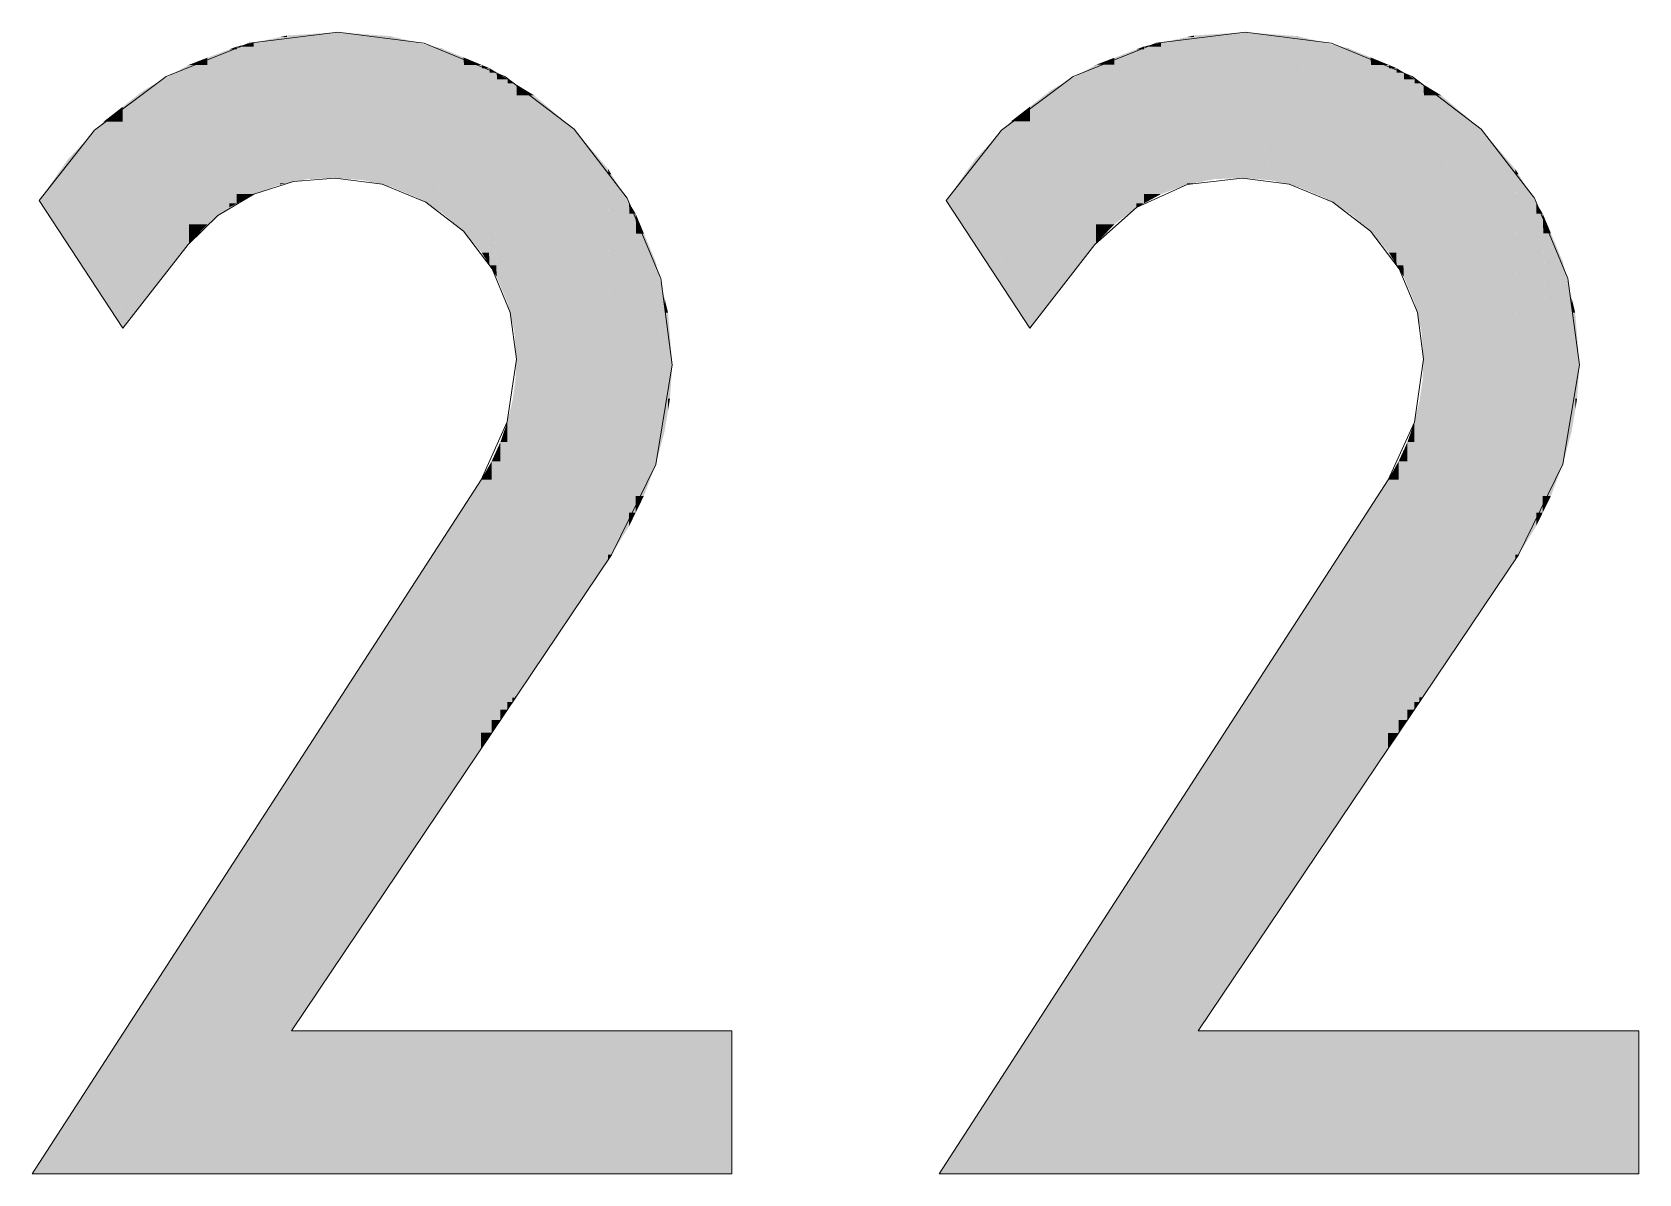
# Model space of a CAD drawing. Extents: x -1 to 1342, y -35 to 723.
# Drawn here: x 1221.247 to 1224.148, y 273.247 to 275.308 of the extents above; entities that cross this region are included whole.
import ezdxf

# ---------------------------------------------------------------- set-up
doc = ezdxf.new("R2010")
doc.units = 0
doc.layers.get('0').update_dxf_attribs({"lineweight": 18})
doc.layers.add('P11_Plankopf_Ausführung_AF_4_800 Plankopf', color=7, linetype='Continuous', lineweight=25)

# ---------------------------------------------------------------- blocks, each defined once
blk = doc.blocks.new('Referenz-A0SKLQSHLL', base_point=(1054.4775, 131.3883))
at = {"layer": 'P11_Plankopf_Ausführung_AF_4_800 Plankopf', "color": 0, "linetype": 'Continuous', "lineweight": 13, "ltscale": 16.9}
for p, q in [((1221.6385, 275.288), (1221.4886, 275.2276)), ((1221.7989, 275.3079), (1221.6385, 275.288)), ((1221.9548, 275.2877), (1221.7989, 275.3079)), ((1222.1002, 275.2278), (1221.9548, 275.2877)), ((1223.2763, 275.2881), (1223.1264, 275.2277)), ((1223.4368, 275.3079), (1223.2763, 275.2881)), ((1223.5927, 275.2877), (1223.4368, 275.3079)), ((1223.7381, 275.2278), (1223.5927, 275.2877)), ((1221.4886, 275.2276), (1221.3593, 275.1306)), ((1222.2252, 275.1324), (1222.1002, 275.2278)), ((1223.1264, 275.2277), (1222.9971, 275.1307)), ((1223.863, 275.1324), (1223.7381, 275.2278)), ((1221.3593, 275.1306), (1221.2593, 275.0036)), ((1222.3212, 275.0079), (1222.2252, 275.1324)), ((1222.9971, 275.1307), (1222.8972, 275.0036)), ((1223.959, 275.0079), (1223.863, 275.1324)), ((1221.7186, 275.0384), (1221.6469, 275.0154)), ((1221.7938, 275.0445), (1221.7186, 275.0384)), ((1221.8785, 275.0334), (1221.7938, 275.0445)), ((1221.9575, 275.0007), (1221.8785, 275.0334)), ((1223.332, 275.0326), (1223.2404, 274.9912)), ((1223.4316, 275.0445), (1223.332, 275.0326)), ((1223.5164, 275.0334), (1223.4316, 275.0445)), ((1223.5953, 275.0007), (1223.5164, 275.0334)), ((1221.2593, 275.0036), (1221.4102, 274.7734)), ((1221.6469, 275.0154), (1221.5822, 274.9767)), ((1222.0253, 274.9486), (1221.9575, 275.0007)), ((1222.3816, 274.8628), (1222.3212, 275.0079)), ((1222.8972, 275.0036), (1223.0481, 274.7734)), ((1223.2404, 274.9912), (1223.1656, 274.9243)), ((1223.6631, 274.9486), (1223.5953, 275.0007)), ((1224.0195, 274.8628), (1223.959, 275.0079)), ((1221.5822, 274.9767), (1221.5281, 274.9243)), ((1222.0773, 274.8808), (1222.0253, 274.9486)), ((1223.7152, 274.8808), (1223.6631, 274.9486)), ((1221.4102, 274.7734), (1221.5281, 274.9243)), ((1223.0481, 274.7734), (1223.1656, 274.9243)), ((1222.11, 274.8019), (1222.0773, 274.8808)), ((1223.7479, 274.8019), (1223.7152, 274.8808)), ((1222.4025, 274.7069), (1222.3816, 274.8628)), ((1224.0404, 274.7069), (1224.0195, 274.8628)), ((1222.1211, 274.7172), (1222.11, 274.8019)), ((1223.759, 274.7172), (1223.7479, 274.8019)), ((1222.1046, 274.604), (1222.1211, 274.7172)), ((1222.3726, 274.5275), (1222.4025, 274.7069)), ((1223.7424, 274.6039), (1223.759, 274.7172)), ((1224.0104, 274.5276), (1224.0404, 274.7069)), ((1222.0574, 274.4998), (1222.1046, 274.604)), ((1223.695, 274.4998), (1223.7424, 274.6039)), ((1222.2925, 274.3642), (1222.3726, 274.5275)), ((1223.9304, 274.3642), (1224.0104, 274.5276)), ((1222.0574, 274.4998), (1221.2467, 273.2465)), ((1223.695, 274.4998), (1222.8842, 273.2465)), ((1221.7147, 273.5048), (1222.2925, 274.3642)), ((1223.3523, 273.5048), (1223.9304, 274.3642)), ((1222.5098, 273.5048), (1221.7147, 273.5048)), ((1222.5098, 273.2465), (1222.5098, 273.5048)), ((1224.1477, 273.5048), (1223.3523, 273.5048)), ((1224.1477, 273.2465), (1224.1477, 273.5048)), ((1221.2467, 273.2465), (1222.5098, 273.2465)), ((1222.8842, 273.2465), (1224.1477, 273.2465))]:
    blk.add_line(p, q, dxfattribs=at)
at = {"layer": 'P11_Plankopf_Ausführung_AF_4_800 Plankopf', "color": 0, "linetype": 'Continuous', "lineweight": 0, "ltscale": 0.0169}
for points in [[(1221.6162, 275.2767), (1221.6027, 275.2767), (1221.6162, 275.2818)], [(1221.6469, 275.2818), (1221.6162, 275.2818), (1221.6469, 275.2886)], [(1221.6469, 275.0154), (1221.6162, 275.0154), (1221.6162, 275.2818)], [(1221.6469, 275.0154), (1221.6469, 275.2818), (1221.6162, 275.2818)], [(1221.6942, 275.2886), (1221.6469, 275.2886), (1221.6942, 275.2989)], [(1221.6942, 275.0326), (1221.6469, 275.0326), (1221.6469, 275.2886)], [(1221.6942, 275.0326), (1221.6942, 275.2886), (1221.6469, 275.2886)], [(1221.7066, 275.2989), (1221.6942, 275.2989), (1221.7066, 275.3017)], [(1221.7066, 275.0351), (1221.6942, 275.0351), (1221.6942, 275.2989)], [(1221.7066, 275.0351), (1221.7066, 275.2989), (1221.6942, 275.2989)], [(1221.7435, 275.3017), (1221.7066, 275.3017), (1221.7435, 275.3041)], [(1221.7435, 275.0424), (1221.7066, 275.0424), (1221.7066, 275.3017)], [(1221.7435, 275.0424), (1221.7435, 275.3017), (1221.7066, 275.3017)], [(1221.7938, 275.3041), (1221.7435, 275.3041), (1221.7938, 275.3075)], [(1221.7938, 275.0445), (1221.7435, 275.0445), (1221.7435, 275.3041)], [(1221.7938, 275.0445), (1221.7938, 275.3041), (1221.7435, 275.3041)], [(1221.7989, 275.3075), (1221.7938, 275.3075), (1221.7989, 275.3079)], [(1221.7989, 275.0445), (1221.7938, 275.0445), (1221.7938, 275.3075)], [(1221.7989, 275.0441), (1221.7989, 275.3075), (1221.7938, 275.3075)], [(1221.8444, 275.0441), (1221.7989, 275.0441), (1221.7989, 275.3079)], [(1221.845, 275.3043), (1221.7995, 275.3043), (1221.7989, 275.3079)], [(1221.845, 275.0405), (1221.845, 275.3043), (1221.7995, 275.3043)], [(1221.8911, 275.0405), (1221.845, 275.0405), (1221.845, 275.3043)], [(1221.8931, 275.3007), (1221.8456, 275.3007), (1221.845, 275.3043)], [(1221.8931, 275.0289), (1221.8931, 275.3007), (1221.8456, 275.3007)], [(1221.8949, 275.0289), (1221.8931, 275.0289), (1221.8931, 275.3007)], [(1221.8949, 275.3002), (1221.8931, 275.3002), (1221.8931, 275.3007)], [(1221.8949, 275.0285), (1221.8949, 275.3002), (1221.8931, 275.3002)], [(1221.9392, 275.0285), (1221.8949, 275.0285), (1221.8949, 275.3002)], [(1221.9424, 275.2889), (1221.8968, 275.2889), (1221.8949, 275.3002)], [(1221.9424, 275.0088), (1221.9424, 275.2889), (1221.8968, 275.2889)], [(1221.9814, 275.0088), (1221.9424, 275.0088), (1221.9424, 275.2889)], [(1221.9851, 275.2788), (1221.9438, 275.2788), (1221.9424, 275.2889)], [(1223.254, 275.2767), (1223.2404, 275.2767), (1223.254, 275.2819)], [(1223.2846, 275.2819), (1223.254, 275.2819), (1223.2846, 275.2886)], [(1223.2846, 275.0154), (1223.254, 275.0154), (1223.254, 275.2819)], [(1223.2846, 275.0154), (1223.2846, 275.2819), (1223.254, 275.2819)], [(1223.332, 275.2886), (1223.2846, 275.2886), (1223.332, 275.299)], [(1223.332, 275.0326), (1223.2846, 275.0326), (1223.2846, 275.2886)], [(1223.332, 275.0326), (1223.332, 275.2886), (1223.2846, 275.2886)], [(1223.3444, 275.299), (1223.332, 275.299), (1223.3444, 275.3017)], [(1223.3444, 275.035), (1223.332, 275.035), (1223.332, 275.299)], [(1223.3444, 275.035), (1223.3444, 275.299), (1223.332, 275.299)], [(1223.3813, 275.3017), (1223.3444, 275.3017), (1223.3813, 275.3042)], [(1223.3813, 275.0424), (1223.3444, 275.0424), (1223.3444, 275.3017)], [(1223.3813, 275.0424), (1223.3813, 275.3017), (1223.3444, 275.3017)], [(1223.4316, 275.3042), (1223.3813, 275.3042), (1223.4316, 275.3075)], [(1223.4316, 275.0445), (1223.3813, 275.0445), (1223.3813, 275.3042)], [(1223.4316, 275.0445), (1223.4316, 275.3042), (1223.3813, 275.3042)], [(1223.4368, 275.3075), (1223.4316, 275.3075), (1223.4368, 275.3079)], [(1223.4368, 275.0445), (1223.4316, 275.0445), (1223.4316, 275.3075)], [(1223.4368, 275.0441), (1223.4368, 275.3075), (1223.4316, 275.3075)], [(1223.4822, 275.0441), (1223.4368, 275.0441), (1223.4368, 275.3079)], [(1223.4829, 275.3043), (1223.4374, 275.3043), (1223.4368, 275.3079)], [(1223.4829, 275.0405), (1223.4829, 275.3043), (1223.4374, 275.3043)], [(1223.529, 275.0405), (1223.4829, 275.0405), (1223.4829, 275.3043)], [(1223.531, 275.3007), (1223.4835, 275.3007), (1223.4829, 275.3043)], [(1223.531, 275.0289), (1223.531, 275.3007), (1223.4835, 275.3007)], [(1223.5328, 275.0289), (1223.531, 275.0289), (1223.531, 275.3007)], [(1223.5328, 275.3002), (1223.531, 275.3002), (1223.531, 275.3007)], [(1223.5328, 275.0285), (1223.5328, 275.3002), (1223.531, 275.3002)], [(1223.5771, 275.0285), (1223.5328, 275.0285), (1223.5328, 275.3002)], [(1223.5803, 275.2889), (1223.5347, 275.2889), (1223.5328, 275.3002)], [(1223.5803, 275.0088), (1223.5803, 275.2889), (1223.5347, 275.2889)], [(1223.6193, 275.0088), (1223.5803, 275.0088), (1223.5803, 275.2889)], [(1223.6229, 275.2788), (1223.5817, 275.2788), (1223.5803, 275.2889)], [(1221.5628, 275.2488), (1221.5297, 275.2488), (1221.5628, 275.2615)], [(1221.6027, 275.2615), (1221.5628, 275.2615), (1221.6027, 275.2767)], [(1221.6027, 274.9913), (1221.5628, 274.9913), (1221.5628, 275.2615)], [(1221.6027, 274.9913), (1221.6027, 275.2615), (1221.5628, 275.2615)], [(1221.6162, 274.9986), (1221.6027, 274.9986), (1221.6027, 275.2767)], [(1221.6162, 274.9986), (1221.6162, 275.2767), (1221.6027, 275.2767)], [(1221.9851, 274.9827), (1221.9851, 275.2788), (1221.9438, 275.2788)], [(1221.9862, 274.9827), (1221.9851, 274.9827), (1221.9851, 275.2788)], [(1221.9862, 275.2783), (1221.9851, 275.2783), (1221.9851, 275.2788)], [(1221.9862, 274.982), (1221.9862, 275.2783), (1221.9851, 275.2783)], [(1222.0213, 274.982), (1221.9862, 274.982), (1221.9862, 275.2783)], [(1222.0253, 275.2623), (1221.9881, 275.2623), (1221.9862, 275.2783)], [(1222.0253, 274.9486), (1222.0253, 275.2623), (1221.9881, 275.2623)], [(1222.0549, 274.9486), (1222.0253, 274.9486), (1222.0253, 275.2623)], [(1222.0586, 275.2485), (1222.0266, 275.2485), (1222.0253, 275.2623)], [(1223.2005, 275.2489), (1223.1675, 275.2489), (1223.2005, 275.2615)], [(1223.2404, 275.2615), (1223.2005, 275.2615), (1223.2404, 275.2767)], [(1223.2404, 274.9912), (1223.2005, 274.9912), (1223.2005, 275.2615)], [(1223.2404, 274.9912), (1223.2404, 275.2615), (1223.2005, 275.2615)], [(1223.254, 274.9986), (1223.2404, 274.9986), (1223.2404, 275.2767)], [(1223.254, 274.9986), (1223.254, 275.2767), (1223.2404, 275.2767)], [(1223.6229, 274.9827), (1223.6229, 275.2788), (1223.5817, 275.2788)], [(1223.6241, 274.9827), (1223.6229, 274.9827), (1223.6229, 275.2788)], [(1223.6241, 275.2783), (1223.6229, 275.2783), (1223.6229, 275.2788)], [(1223.6241, 274.982), (1223.6241, 275.2783), (1223.6229, 275.2783)], [(1223.6592, 274.982), (1223.6241, 274.982), (1223.6241, 275.2783)], [(1223.6631, 275.2623), (1223.626, 275.2623), (1223.6241, 275.2783)], [(1223.6631, 274.9486), (1223.6631, 275.2623), (1223.626, 275.2623)], [(1223.6928, 274.9486), (1223.6631, 274.9486), (1223.6631, 275.2623)], [(1223.6965, 275.2485), (1223.6644, 275.2485), (1223.6631, 275.2623)], [(1221.5281, 275.2034), (1221.4491, 275.2034), (1221.5281, 275.2479)], [(1221.5297, 275.2479), (1221.5281, 275.2479), (1221.5297, 275.2488)], [(1221.5297, 274.926), (1221.5281, 274.926), (1221.5281, 275.2479)], [(1221.5297, 274.926), (1221.5297, 275.2479), (1221.5281, 275.2479)], [(1221.5628, 274.9606), (1221.5297, 274.9606), (1221.5297, 275.2488)], [(1221.5628, 274.9606), (1221.5628, 275.2488), (1221.5297, 275.2488)], [(1222.0586, 274.9096), (1222.0586, 275.2485), (1222.0266, 275.2485)], [(1222.0716, 274.9096), (1222.0586, 274.9096), (1222.0586, 275.2485)], [(1222.0725, 275.2428), (1222.0588, 275.2428), (1222.0586, 275.2485)], [(1222.0725, 274.887), (1222.0725, 275.2428), (1222.0588, 275.2428)], [(1222.0847, 274.887), (1222.0725, 274.887), (1222.0725, 275.2428)], [(1222.0855, 275.2349), (1222.0727, 275.2349), (1222.0725, 275.2428)], [(1222.0855, 274.8658), (1222.0855, 275.2349), (1222.0727, 275.2349)], [(1222.1029, 274.8658), (1222.0855, 274.8658), (1222.0855, 275.2349)], [(1222.1051, 275.2229), (1222.086, 275.2229), (1222.0855, 275.2349)], [(1222.1051, 274.8183), (1222.1051, 275.2229), (1222.086, 275.2229)], [(1222.1158, 274.8183), (1222.1051, 274.8183), (1222.1051, 275.2229)], [(1222.1171, 275.2156), (1222.1053, 275.2156), (1222.1051, 275.2229)], [(1223.1656, 275.2035), (1223.0869, 275.2035), (1223.1656, 275.2478)], [(1223.1675, 275.2478), (1223.1656, 275.2478), (1223.1675, 275.2489)], [(1223.1675, 274.9263), (1223.1656, 274.9263), (1223.1656, 275.2478)], [(1223.1675, 274.9263), (1223.1675, 275.2478), (1223.1656, 275.2478)], [(1223.2005, 274.9606), (1223.1675, 274.9606), (1223.1675, 275.2489)], [(1223.2005, 274.9606), (1223.2005, 275.2489), (1223.1675, 275.2489)], [(1223.6965, 274.9096), (1223.6965, 275.2485), (1223.6644, 275.2485)], [(1223.7095, 274.9096), (1223.6965, 274.9096), (1223.6965, 275.2485)], [(1223.7103, 275.2428), (1223.6967, 275.2428), (1223.6965, 275.2485)], [(1223.7103, 274.887), (1223.7103, 275.2428), (1223.6967, 275.2428)], [(1223.7226, 274.887), (1223.7103, 274.887), (1223.7103, 275.2428)], [(1223.7233, 275.2349), (1223.7106, 275.2349), (1223.7103, 275.2428)], [(1223.7233, 274.8658), (1223.7233, 275.2349), (1223.7106, 275.2349)], [(1223.7408, 274.8658), (1223.7233, 274.8658), (1223.7233, 275.2349)], [(1223.743, 275.2229), (1223.7239, 275.2229), (1223.7233, 275.2349)], [(1223.743, 274.8183), (1223.743, 275.2229), (1223.7239, 275.2229)], [(1223.7537, 274.8183), (1223.743, 274.8183), (1223.743, 275.2229)], [(1223.755, 275.2156), (1223.7432, 275.2156), (1223.743, 275.2229)], [(1221.4491, 275.1731), (1221.4102, 275.1731), (1221.4491, 275.2034)], [(1221.5281, 274.9243), (1221.4491, 274.9243), (1221.4491, 275.2034)], [(1221.5281, 274.9243), (1221.5281, 275.2034), (1221.4491, 275.2034)], [(1222.1171, 274.7684), (1222.1171, 275.2156), (1222.1053, 275.2156)], [(1222.1207, 274.7684), (1222.1171, 274.7684), (1222.1171, 275.2156)], [(1222.1211, 275.2131), (1222.1171, 275.2131), (1222.1171, 275.2156)], [(1222.1211, 274.7172), (1222.1211, 275.2131), (1222.1171, 275.2131)], [(1222.1532, 274.1569), (1222.1211, 274.1569), (1222.1211, 275.2131)], [(1222.1532, 275.1936), (1222.1217, 275.1936), (1222.1211, 275.2131)], [(1222.1532, 274.1569), (1222.1532, 275.1936), (1222.1217, 275.1936)], [(1222.2252, 274.2641), (1222.1532, 274.2641), (1222.1532, 275.1936)], [(1222.2252, 275.1324), (1222.1579, 275.1324), (1222.1532, 275.1936)], [(1223.0869, 275.1732), (1223.0481, 275.1732), (1223.0869, 275.2035)], [(1223.1656, 274.9243), (1223.0869, 274.9243), (1223.0869, 275.2035)], [(1223.1656, 274.9243), (1223.1656, 275.2035), (1223.0869, 275.2035)], [(1223.755, 274.7684), (1223.755, 275.2156), (1223.7432, 275.2156)], [(1223.7586, 274.7684), (1223.755, 274.7684), (1223.755, 275.2156)], [(1223.759, 275.2131), (1223.755, 275.2131), (1223.755, 275.2156)], [(1223.759, 274.7172), (1223.759, 275.2131), (1223.755, 275.2131)], [(1223.791, 274.1571), (1223.759, 274.1571), (1223.759, 275.2131)], [(1223.791, 275.1936), (1223.7596, 275.1936), (1223.759, 275.2131)], [(1223.791, 274.1571), (1223.791, 275.1936), (1223.7596, 275.1936)], [(1223.863, 274.2641), (1223.791, 274.2641), (1223.791, 275.1936)], [(1223.863, 275.1324), (1223.7958, 275.1324), (1223.791, 275.1936)], [(1221.4102, 275.1465), (1221.3761, 275.1465), (1221.4102, 275.1731)], [(1221.4491, 274.8232), (1221.4102, 274.8232), (1221.4102, 275.1731)], [(1221.4491, 274.8232), (1221.4491, 275.1731), (1221.4102, 275.1731)], [(1223.0481, 275.1466), (1223.0139, 275.1466), (1223.0481, 275.1732)], [(1223.0869, 274.8233), (1223.0481, 274.8233), (1223.0481, 275.1732)], [(1223.0869, 274.8233), (1223.0869, 275.1732), (1223.0481, 275.1732)], [(1221.3761, 275.0794), (1221.3124, 275.0794), (1221.3761, 275.1465)], [(1221.4054, 274.8253), (1221.3761, 274.8253), (1221.3761, 275.1465)], [(1221.4102, 274.7734), (1221.4102, 275.1465), (1221.3761, 275.1465)], [(1223.0139, 275.0795), (1222.9502, 275.0795), (1223.0139, 275.1466)], [(1223.0433, 274.8254), (1223.0139, 274.8254), (1223.0139, 275.1466)], [(1223.0481, 274.7734), (1223.0481, 275.1466), (1223.0139, 275.1466)], [(1222.2252, 274.2641), (1222.2252, 275.1324), (1222.1579, 275.1324)], [(1222.2867, 274.3556), (1222.2252, 274.3556), (1222.2252, 275.1324)], [(1222.2867, 275.0607), (1222.2308, 275.0607), (1222.2252, 275.1324)], [(1223.863, 274.2641), (1223.863, 275.1324), (1223.7958, 275.1324)], [(1223.9246, 274.3556), (1223.863, 274.3556), (1223.863, 275.1324)], [(1223.9246, 275.0607), (1223.8687, 275.0607), (1223.863, 275.1324)], [(1221.3124, 275.0036), (1221.2593, 275.0036), (1221.3124, 275.0794)], [(1221.3517, 274.9226), (1221.3124, 274.9226), (1221.3124, 275.0794)], [(1221.3761, 274.8253), (1221.3761, 275.0794), (1221.3124, 275.0794)], [(1222.9502, 275.0036), (1222.8972, 275.0036), (1222.9502, 275.0795)], [(1222.9895, 274.9227), (1222.9502, 274.9227), (1222.9502, 275.0795)], [(1223.0139, 274.8254), (1223.0139, 275.0795), (1222.9502, 275.0795)], [(1222.2867, 274.3556), (1222.2867, 275.0607), (1222.2308, 275.0607)], [(1222.2925, 274.3642), (1222.2867, 274.3642), (1222.2867, 275.0607)], [(1222.2925, 275.0513), (1222.2868, 275.0513), (1222.2867, 275.0607)], [(1222.2925, 274.3642), (1222.2925, 275.0513), (1222.2868, 275.0513)], [(1222.3245, 274.416), (1222.2925, 274.416), (1222.2925, 275.0513)], [(1222.3245, 274.9994), (1222.2951, 274.9994), (1222.2925, 275.0513)], [(1223.9246, 274.3556), (1223.9246, 275.0607), (1223.8687, 275.0607)], [(1223.9304, 274.3642), (1223.9246, 274.3642), (1223.9246, 275.0607)], [(1223.9304, 275.0513), (1223.9247, 275.0513), (1223.9246, 275.0607)], [(1223.9304, 274.3642), (1223.9304, 275.0513), (1223.9247, 275.0513)], [(1223.9623, 274.416), (1223.9304, 274.416), (1223.9304, 275.0513)], [(1223.9623, 274.9995), (1223.933, 274.9995), (1223.9304, 275.0513)], [(1221.6469, 275.0154), (1221.6942, 275.0326), (1221.6469, 275.0326)], [(1221.6942, 275.0326), (1221.7066, 275.0351), (1221.6942, 275.0351)], [(1221.7066, 275.0351), (1221.7435, 275.0424), (1221.7066, 275.0424)], [(1221.7435, 275.0424), (1221.7938, 275.0445), (1221.7435, 275.0445)], [(1221.7989, 275.0441), (1221.7989, 275.0445), (1221.7938, 275.0445)], [(1221.845, 275.0405), (1221.8444, 275.0441), (1221.7989, 275.0441)], [(1221.8931, 275.0289), (1221.8911, 275.0405), (1221.845, 275.0405)], [(1221.8949, 275.0285), (1221.8949, 275.0289), (1221.8931, 275.0289)], [(1221.9424, 275.0088), (1221.9392, 275.0285), (1221.8949, 275.0285)], [(1223.2846, 275.0154), (1223.332, 275.0326), (1223.2846, 275.0326)], [(1223.332, 275.0326), (1223.3444, 275.035), (1223.332, 275.035)], [(1223.3444, 275.035), (1223.3813, 275.0424), (1223.3444, 275.0424)], [(1223.3813, 275.0424), (1223.4316, 275.0445), (1223.3813, 275.0445)], [(1223.4368, 275.0441), (1223.4368, 275.0445), (1223.4316, 275.0445)], [(1223.4829, 275.0405), (1223.4822, 275.0441), (1223.4368, 275.0441)], [(1223.531, 275.0289), (1223.529, 275.0405), (1223.4829, 275.0405)], [(1223.5328, 275.0285), (1223.5328, 275.0289), (1223.531, 275.0289)], [(1223.5803, 275.0088), (1223.5771, 275.0285), (1223.5328, 275.0285)], [(1221.3124, 274.9226), (1221.3124, 275.0036), (1221.2593, 275.0036)], [(1221.5628, 274.9606), (1221.6027, 274.9913), (1221.5628, 274.9913)], [(1221.6027, 274.9913), (1221.6162, 274.9986), (1221.6027, 274.9986)], [(1221.6162, 274.9986), (1221.6469, 275.0154), (1221.6162, 275.0154)], [(1221.9851, 274.9827), (1221.9814, 275.0088), (1221.9424, 275.0088)], [(1222.3245, 274.416), (1222.3245, 274.9994), (1222.2951, 274.9994)], [(1222.3363, 274.44), (1222.3245, 274.44), (1222.3245, 274.9994)], [(1222.3363, 274.9802), (1222.3249, 274.9802), (1222.3245, 274.9994)], [(1222.9502, 274.9227), (1222.9502, 275.0036), (1222.8972, 275.0036)], [(1223.2005, 274.9606), (1223.2404, 274.9912), (1223.2005, 274.9912)], [(1223.2404, 274.9912), (1223.254, 274.9986), (1223.2404, 274.9986)], [(1223.254, 274.9986), (1223.2846, 275.0154), (1223.254, 275.0154)], [(1223.6229, 274.9827), (1223.6193, 275.0088), (1223.5803, 275.0088)], [(1223.9623, 274.416), (1223.9623, 274.9995), (1223.933, 274.9995)], [(1223.9741, 274.4402), (1223.9623, 274.4402), (1223.9623, 274.9995)], [(1223.9741, 274.9802), (1223.9627, 274.9802), (1223.9623, 274.9995)], [(1221.5297, 274.926), (1221.5628, 274.9606), (1221.5297, 274.9606)], [(1221.9862, 274.982), (1221.9862, 274.9827), (1221.9851, 274.9827)], [(1222.0253, 274.9486), (1222.0213, 274.982), (1221.9862, 274.982)], [(1222.3363, 274.44), (1222.3363, 274.9802), (1222.3249, 274.9802)], [(1222.3513, 274.4706), (1222.3363, 274.4706), (1222.3363, 274.9802)], [(1222.3513, 274.9442), (1222.3373, 274.9442), (1222.3363, 274.9802)], [(1223.1675, 274.9263), (1223.2005, 274.9606), (1223.1675, 274.9606)], [(1223.6241, 274.982), (1223.6241, 274.9827), (1223.6229, 274.9827)], [(1223.6631, 274.9486), (1223.6592, 274.982), (1223.6241, 274.982)], [(1223.9741, 274.4402), (1223.9741, 274.9802), (1223.9627, 274.9802)], [(1223.989, 274.4706), (1223.9741, 274.4706), (1223.9741, 274.9802)], [(1223.989, 274.9445), (1223.9752, 274.9445), (1223.9741, 274.9802)], [(1222.0586, 274.9096), (1222.0549, 274.9486), (1222.0253, 274.9486)], [(1222.3513, 274.4706), (1222.3513, 274.9442), (1222.3373, 274.9442)], [(1222.3726, 274.5275), (1222.3513, 274.5275), (1222.3513, 274.9442)], [(1222.3726, 274.893), (1222.3539, 274.893), (1222.3513, 274.9442)], [(1223.6965, 274.9096), (1223.6928, 274.9486), (1223.6631, 274.9486)], [(1223.989, 274.4706), (1223.989, 274.9445), (1223.9752, 274.9445)], [(1224.0104, 274.5276), (1223.989, 274.5276), (1223.989, 274.9445)], [(1224.0104, 274.8933), (1223.9916, 274.8933), (1223.989, 274.9445)], [(1221.3761, 274.8253), (1221.3517, 274.9226), (1221.3124, 274.9226)], [(1221.4491, 274.8232), (1221.5281, 274.9243), (1221.4491, 274.9243)], [(1221.5281, 274.9243), (1221.5297, 274.926), (1221.5281, 274.926)], [(1222.0725, 274.887), (1222.0716, 274.9096), (1222.0586, 274.9096)], [(1223.0139, 274.8254), (1222.9895, 274.9227), (1222.9502, 274.9227)], [(1223.0869, 274.8233), (1223.1656, 274.9243), (1223.0869, 274.9243)], [(1223.1656, 274.9243), (1223.1675, 274.9263), (1223.1656, 274.9263)], [(1223.7103, 274.887), (1223.7095, 274.9096), (1223.6965, 274.9096)], [(1222.0855, 274.8658), (1222.0847, 274.887), (1222.0725, 274.887)], [(1222.3726, 274.5275), (1222.3726, 274.893), (1222.3539, 274.893)], [(1222.3726, 274.5275), (1222.3726, 274.5275), (1222.3726, 274.893)], [(1222.3726, 274.8929), (1222.3726, 274.8929), (1222.3726, 274.893)], [(1222.3726, 274.5275), (1222.3726, 274.8929), (1222.3726, 274.8929)], [(1222.3884, 274.5863), (1222.3726, 274.5863), (1222.3726, 274.8929)], [(1222.3884, 274.8279), (1222.376, 274.8279), (1222.3726, 274.8929)], [(1223.7233, 274.8658), (1223.7226, 274.887), (1223.7103, 274.887)], [(1224.0104, 274.5276), (1224.0104, 274.8933), (1223.9916, 274.8933)], [(1224.0105, 274.528), (1224.0104, 274.528), (1224.0104, 274.8933)], [(1224.0105, 274.893), (1224.0104, 274.893), (1224.0104, 274.8933)], [(1224.0105, 274.528), (1224.0105, 274.893), (1224.0104, 274.893)], [(1224.0262, 274.5863), (1224.0105, 274.5863), (1224.0105, 274.893)], [(1224.0262, 274.8284), (1224.0138, 274.8284), (1224.0105, 274.893)], [(1222.1051, 274.8183), (1222.1029, 274.8658), (1222.0855, 274.8658)], [(1223.743, 274.8183), (1223.7408, 274.8658), (1223.7233, 274.8658)], [(1221.4102, 274.7734), (1221.4054, 274.8253), (1221.3761, 274.8253)], [(1221.4102, 274.7734), (1221.4491, 274.8232), (1221.4102, 274.8232)], [(1222.1171, 274.7684), (1222.1158, 274.8183), (1222.1051, 274.8183)], [(1222.3884, 274.5863), (1222.3884, 274.8279), (1222.376, 274.8279)], [(1222.3949, 274.6252), (1222.3884, 274.6252), (1222.3884, 274.8279)], [(1222.3949, 274.8011), (1222.3893, 274.8011), (1222.3884, 274.8279)], [(1223.0481, 274.7734), (1223.0433, 274.8254), (1223.0139, 274.8254)], [(1223.0481, 274.7734), (1223.0869, 274.8233), (1223.0481, 274.8233)], [(1223.755, 274.7684), (1223.7537, 274.8183), (1223.743, 274.8183)], [(1224.0262, 274.5863), (1224.0262, 274.8284), (1224.0138, 274.8284)], [(1224.0328, 274.6258), (1224.0262, 274.6258), (1224.0262, 274.8284)], [(1224.0328, 274.8011), (1224.0271, 274.8011), (1224.0262, 274.8284)], [(1222.3949, 274.6252), (1222.3949, 274.8011), (1222.3893, 274.8011)], [(1222.3984, 274.6463), (1222.3949, 274.6463), (1222.3949, 274.8011)], [(1222.3984, 274.7579), (1222.3959, 274.7579), (1222.3949, 274.8011)], [(1224.0328, 274.6258), (1224.0328, 274.8011), (1224.0271, 274.8011)], [(1224.0362, 274.6463), (1224.0328, 274.6463), (1224.0328, 274.8011)], [(1224.0362, 274.7589), (1224.0337, 274.7589), (1224.0328, 274.8011)], [(1222.1211, 274.7172), (1222.1207, 274.7684), (1222.1171, 274.7684)], [(1222.3984, 274.6463), (1222.3984, 274.7579), (1222.3959, 274.7579)], [(1222.4025, 274.7069), (1222.3984, 274.7069), (1222.3984, 274.7579)], [(1223.759, 274.7172), (1223.7586, 274.7684), (1223.755, 274.7684)], [(1224.0362, 274.6463), (1224.0362, 274.7589), (1224.0337, 274.7589)], [(1224.0404, 274.7069), (1224.0362, 274.7069), (1224.0362, 274.7589)], [(1222.1211, 274.679), (1222.1192, 274.679), (1222.1211, 274.7172)], [(1222.3984, 274.6463), (1222.4025, 274.7069), (1222.3984, 274.7069)], [(1223.759, 274.6789), (1223.7571, 274.6789), (1223.759, 274.7172)], [(1224.0362, 274.6463), (1224.0404, 274.7069), (1224.0362, 274.7069)], [(1222.1192, 274.6411), (1222.1137, 274.6411), (1222.1192, 274.679)], [(1222.1211, 274.1093), (1222.1192, 274.1093), (1222.1192, 274.679)], [(1222.1211, 274.1093), (1222.1211, 274.679), (1222.1192, 274.679)], [(1223.7571, 274.6411), (1223.7515, 274.6411), (1223.7571, 274.6789)], [(1223.759, 274.1095), (1223.7571, 274.1095), (1223.7571, 274.6789)], [(1223.759, 274.1095), (1223.759, 274.6789), (1223.7571, 274.6789)], [(1222.3949, 274.6252), (1222.3984, 274.6463), (1222.3949, 274.6463)], [(1224.0328, 274.6258), (1224.0362, 274.6463), (1224.0328, 274.6463)], [(1222.1137, 274.604), (1222.1046, 274.604), (1222.1137, 274.6411)], [(1222.1192, 274.1064), (1222.1137, 274.1064), (1222.1137, 274.6411)], [(1222.1192, 274.1064), (1222.1192, 274.6411), (1222.1137, 274.6411)], [(1222.3884, 274.5863), (1222.3949, 274.6252), (1222.3884, 274.6252)], [(1223.7515, 274.6039), (1223.7424, 274.6039), (1223.7515, 274.6411)], [(1223.7571, 274.1066), (1223.7515, 274.1066), (1223.7515, 274.6411)], [(1223.7571, 274.1066), (1223.7571, 274.6411), (1223.7515, 274.6411)], [(1224.0262, 274.5863), (1224.0328, 274.6258), (1224.0262, 274.6258)], [(1222.1046, 274.5678), (1222.0922, 274.5678), (1222.1046, 274.604)], [(1222.1137, 274.0982), (1222.1046, 274.0982), (1222.1046, 274.604)], [(1222.1137, 274.0982), (1222.1137, 274.604), (1222.1046, 274.604)], [(1222.3726, 274.5275), (1222.3884, 274.5863), (1222.3726, 274.5863)], [(1223.7424, 274.5678), (1223.7299, 274.5678), (1223.7424, 274.6039)], [(1223.7515, 274.0983), (1223.7424, 274.0983), (1223.7424, 274.6039)], [(1223.7515, 274.0983), (1223.7515, 274.6039), (1223.7424, 274.6039)], [(1224.0105, 274.528), (1224.0262, 274.5863), (1224.0105, 274.5863)], [(1222.0922, 274.533), (1222.0764, 274.533), (1222.0922, 274.5678)], [(1222.1046, 274.0848), (1222.0922, 274.0848), (1222.0922, 274.5678)], [(1222.1046, 274.0848), (1222.1046, 274.5678), (1222.0922, 274.5678)], [(1223.7299, 274.533), (1223.714, 274.533), (1223.7299, 274.5678)], [(1223.7424, 274.0848), (1223.7299, 274.0848), (1223.7299, 274.5678)], [(1223.7424, 274.0848), (1223.7424, 274.5678), (1223.7299, 274.5678)], [(1222.0764, 274.4998), (1222.0574, 274.4998), (1222.0764, 274.533)], [(1222.0922, 274.0662), (1222.0764, 274.0662), (1222.0764, 274.533)], [(1222.0922, 274.0662), (1222.0922, 274.533), (1222.0764, 274.533)], [(1222.3513, 274.4706), (1222.3726, 274.5275), (1222.3513, 274.5275)], [(1222.3726, 274.5275), (1222.3726, 274.5275), (1222.3726, 274.5275)], [(1223.714, 274.4998), (1223.695, 274.4998), (1223.714, 274.533)], [(1223.7299, 274.0662), (1223.714, 274.0662), (1223.714, 274.533)], [(1223.7299, 274.0662), (1223.7299, 274.533), (1223.714, 274.533)], [(1223.989, 274.4706), (1224.0104, 274.5276), (1223.989, 274.5276)], [(1224.0104, 274.5276), (1224.0105, 274.528), (1224.0104, 274.528)], [(1222.0574, 274.0146), (1221.7435, 274.0146), (1222.0574, 274.4998)], [(1222.0764, 274.0428), (1222.0574, 274.0428), (1222.0574, 274.4998)], [(1222.0764, 274.0428), (1222.0764, 274.4998), (1222.0574, 274.4998)], [(1223.695, 274.0143), (1223.3809, 274.0143), (1223.695, 274.4998)], [(1223.714, 274.0426), (1223.695, 274.0426), (1223.695, 274.4998)], [(1223.714, 274.0426), (1223.714, 274.4998), (1223.695, 274.4998)], [(1222.3363, 274.44), (1222.3513, 274.4706), (1222.3363, 274.4706)], [(1223.9741, 274.4402), (1223.989, 274.4706), (1223.9741, 274.4706)], [(1222.3245, 274.416), (1222.3363, 274.44), (1222.3245, 274.44)], [(1223.9623, 274.416), (1223.9741, 274.4402), (1223.9623, 274.4402)], [(1222.2925, 274.3642), (1222.3245, 274.416), (1222.2925, 274.416)], [(1223.9304, 274.3642), (1223.9623, 274.416), (1223.9304, 274.416)], [(1222.2252, 274.2641), (1222.2867, 274.3556), (1222.2252, 274.3556)], [(1222.2867, 274.3556), (1222.2925, 274.3642), (1222.2867, 274.3642)], [(1223.863, 274.2641), (1223.9246, 274.3556), (1223.863, 274.3556)], [(1223.9246, 274.3556), (1223.9304, 274.3642), (1223.9246, 274.3642)], [(1222.1532, 274.1569), (1222.2252, 274.2641), (1222.1532, 274.2641)], [(1223.791, 274.1571), (1223.863, 274.2641), (1223.791, 274.2641)], [(1222.1211, 274.1093), (1222.1532, 274.1569), (1222.1211, 274.1569)], [(1223.759, 274.1095), (1223.791, 274.1571), (1223.759, 274.1571)], [(1222.1046, 274.0848), (1222.1137, 274.0982), (1222.1046, 274.0982)], [(1222.1137, 274.0982), (1222.1192, 274.1064), (1222.1137, 274.1064)], [(1222.1192, 274.1064), (1222.1211, 274.1093), (1222.1192, 274.1093)], [(1223.7424, 274.0848), (1223.7515, 274.0983), (1223.7424, 274.0983)], [(1223.7515, 274.0983), (1223.7571, 274.1066), (1223.7515, 274.1066)], [(1223.7571, 274.1066), (1223.759, 274.1095), (1223.7571, 274.1095)], [(1222.0764, 274.0428), (1222.0922, 274.0662), (1222.0764, 274.0662)], [(1222.0922, 274.0662), (1222.1046, 274.0848), (1222.0922, 274.0848)], [(1223.714, 274.0426), (1223.7299, 274.0662), (1223.714, 274.0662)], [(1223.7299, 274.0662), (1223.7424, 274.0848), (1223.7299, 274.0848)], [(1222.0574, 274.0146), (1222.0764, 274.0428), (1222.0574, 274.0428)], [(1223.695, 274.0143), (1223.714, 274.0426), (1223.695, 274.0426)], [(1222.0275, 273.9701), (1221.7147, 273.9701), (1222.0574, 274.0146)], [(1221.7147, 273.9701), (1222.0574, 274.0146), (1221.7435, 274.0146)], [(1223.6653, 273.9701), (1223.3523, 273.9701), (1223.695, 274.0143)], [(1223.3523, 273.9701), (1223.695, 274.0143), (1223.3809, 274.0143)], [(1221.2467, 273.2465), (1221.7147, 273.2465), (1221.7147, 273.9701)], [(1221.7147, 273.5048), (1222.0275, 273.9701), (1221.7147, 273.9701)], [(1222.8842, 273.2465), (1223.3523, 273.2465), (1223.3523, 273.9701)], [(1223.3523, 273.5048), (1223.6653, 273.9701), (1223.3523, 273.9701)], [(1221.7147, 273.2465), (1222.5098, 273.2465), (1221.7147, 273.5048)], [(1222.5098, 273.2465), (1222.5098, 273.5048), (1221.7147, 273.5048)], [(1223.3523, 273.2465), (1224.1477, 273.2465), (1223.3523, 273.5048)], [(1224.1477, 273.2465), (1224.1477, 273.5048), (1223.3523, 273.5048)]]:
    blk.add_solid(points, dxfattribs=at)

msp = doc.modelspace()

# ---------------------------------------------------------------- block references
at = {"color": 8, "lineweight": 25, "ltscale": 0.25, "true_color": 0x808080}
msp.add_blockref('Referenz-A0SKLQSHLL', (1054.4775, 131.3883), dxfattribs=at)

doc.saveas('drawing.dxf')
